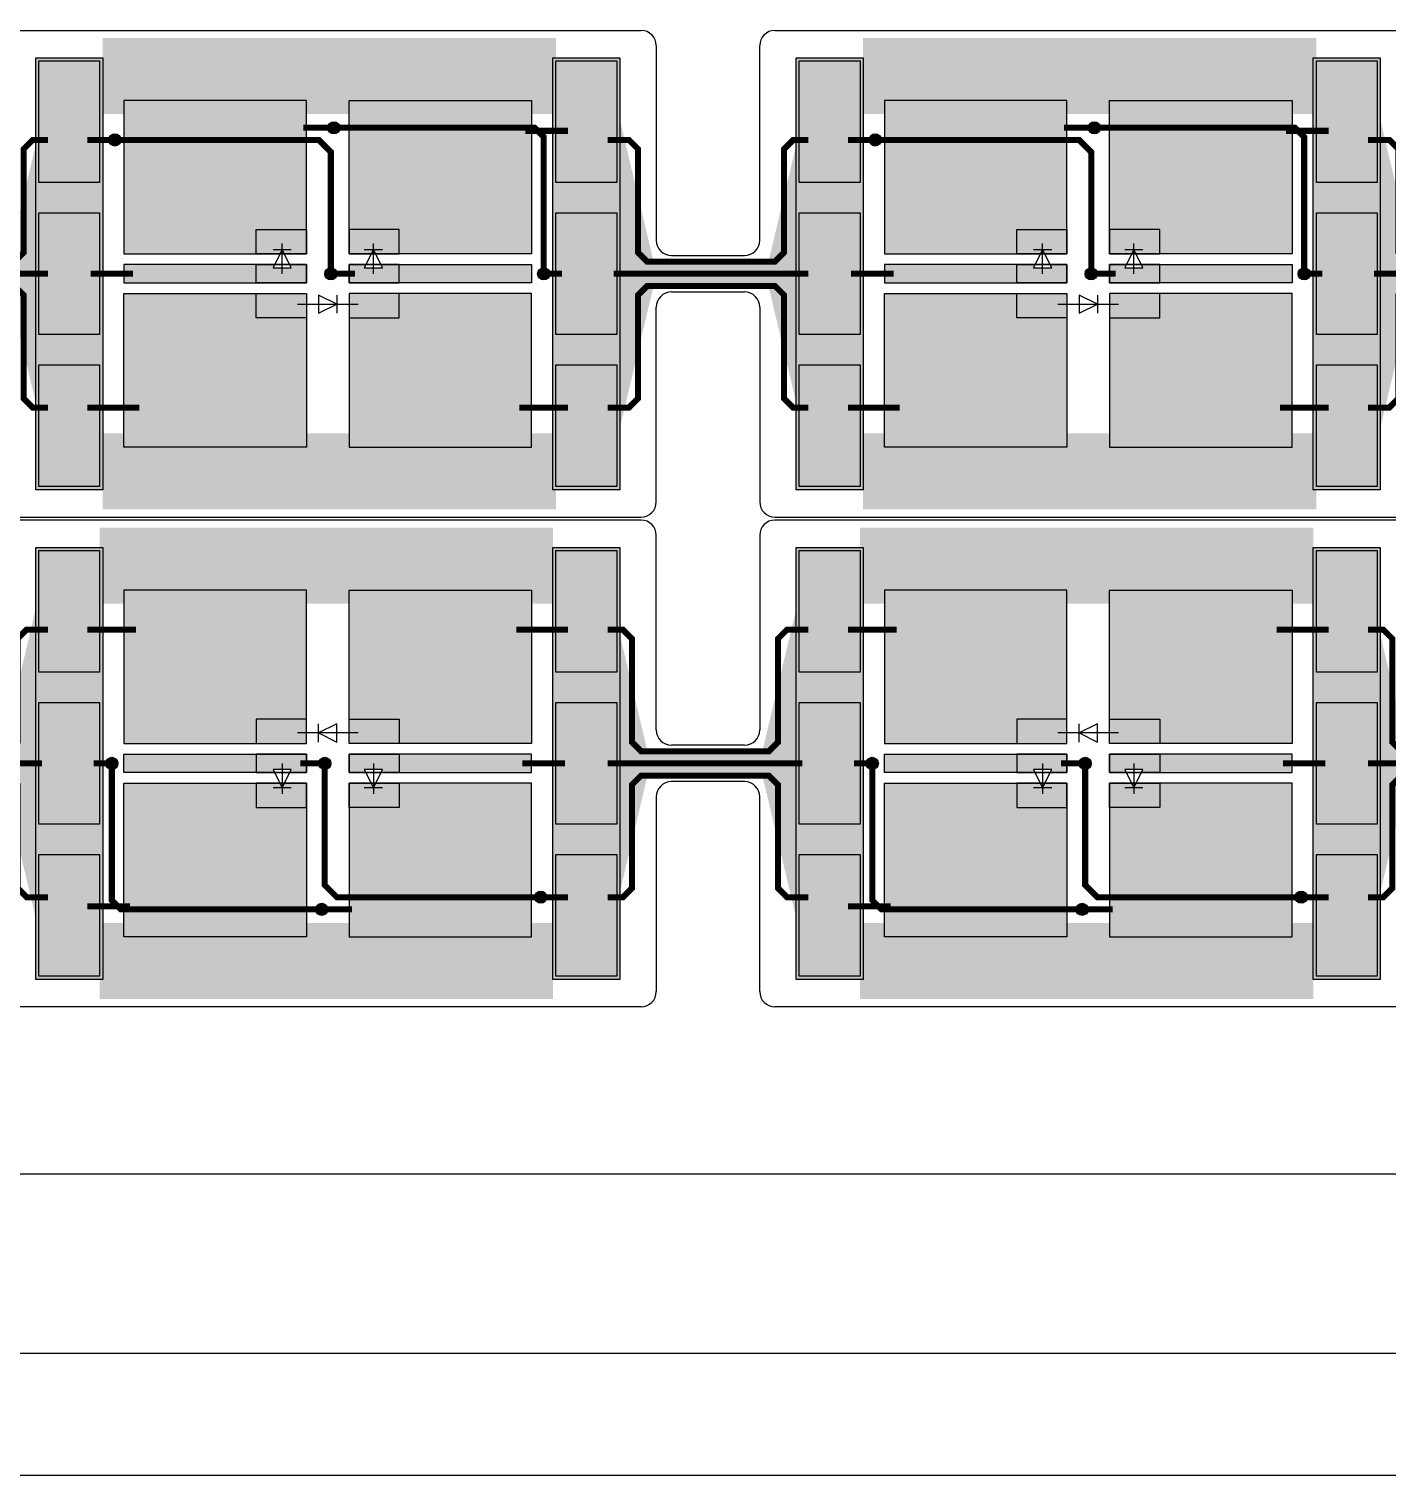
# Model space of a CAD drawing. Extents: x 1822 to 2392, y 725 to 1125.
# Drawn here: x 1992.88 to 2037.53, y 725.2 to 772.75 of the extents above; entities that cross this region are included whole.
import ezdxf

# ---------------------------------------------------------------- set-up
doc = ezdxf.new("R2010")
doc.units = 0
doc.header["$LTSCALE"] = 0.2
doc.layers.get('0').update_dxf_attribs({"linetype": 'CONTINUOUS'})
for name, color, linetype in [('BS', 1, 'CONTINUOUS'), ('Durchsteiger', 3, 'CONTINUOUS'), ('LED', 7, 'CONTINUOUS'), ('LS', 5, 'CONTINUOUS'), ('Rand', 6, 'CONTINUOUS')]:
    doc.layers.add(name, color=color, linetype=linetype)

# ---------------------------------------------------------------- blocks, each defined once
blk = doc.blocks.new('A2Q')
blk.add_line((570, 4), (4, 4))
blk.add_lwpolyline([(0, 0), (570, 0), (570, 400), (0, 400)], close=True)

msp = doc.modelspace()

# ---------------------------------------------------------------- hatches: boundary and pattern name
at = {"layer": 'BS'}
h = msp.add_hatch(color=256, dxfattribs=at)
h.paths.add_polyline_path([(1995.2, 771.7), (1993.2, 771.7), (1993.2, 767.7), (1995.2, 767.7)])
h.paths.add_polyline_path([(1995.2, 766.7), (1993.2, 766.7), (1993.2, 762.7), (1995.2, 762.7)])
h.paths.add_polyline_path([(1995.2, 761.7), (1993.2, 761.7), (1993.2, 757.7), (1995.2, 757.7)])
h = msp.add_hatch(color=256, dxfattribs=at)
h.paths.add_polyline_path([(2012.2, 771.7), (2010.2, 771.7), (2010.2, 767.7), (2012.2, 767.7)])
h.paths.add_polyline_path([(2012.2, 766.7), (2010.2, 766.7), (2010.2, 762.7), (2012.2, 762.7)])
h.paths.add_polyline_path([(2012.2, 761.7), (2010.2, 761.7), (2010.2, 757.7), (2012.2, 757.7)])
h = msp.add_hatch(color=256, dxfattribs=at)
h.paths.add_polyline_path([(2020.2, 771.7), (2018.2, 771.7), (2018.2, 767.7), (2020.2, 767.7)])
h.paths.add_polyline_path([(2020.2, 766.7), (2018.2, 766.7), (2018.2, 762.7), (2020.2, 762.7)])
h.paths.add_polyline_path([(2020.2, 761.7), (2018.2, 761.7), (2018.2, 757.7), (2020.2, 757.7)])
h = msp.add_hatch(color=256, dxfattribs=at)
h.paths.add_polyline_path([(2037.2, 771.7), (2035.2, 771.7), (2035.2, 767.7), (2037.2, 767.7)])
h.paths.add_polyline_path([(2037.2, 766.7), (2035.2, 766.7), (2035.2, 762.7), (2037.2, 762.7)])
h.paths.add_polyline_path([(2037.2, 761.7), (2035.2, 761.7), (2035.2, 757.7), (2037.2, 757.7)])
h = msp.add_hatch(color=256, dxfattribs=at)
h.paths.add_polyline_path([(1996, 770.4), (1996, 765.35), (2000.35, 765.35), (2000.35, 766.15), (2002, 766.15), (2002, 770.4)])
h.paths.add_polyline_path([(1996, 765), (1996, 764.4), (2000.35, 764.4), (2000.35, 765)])
h.paths.add_polyline_path([(1996, 764.05), (1996, 759), (2002, 759), (2002, 763.25), (2000.35, 763.25), (2000.35, 764.05)])
h.paths.add_polyline_path([(2005.05, 764.05), (2005.05, 763.25), (2003.4, 763.25), (2003.4, 759), (2009.4, 759), (2009.4, 764.05)])
h.paths.add_polyline_path([(2005.05, 765), (2005.05, 764.4), (2009.4, 764.4), (2009.4, 765)])
h.paths.add_polyline_path([(2003.4, 770.4), (2003.4, 766.15), (2005.05, 766.15), (2005.05, 765.35), (2009.4, 765.35), (2009.4, 770.4)])
h.paths.add_polyline_path([(2003.4, 766.15), (2003.4, 765.35), (2004.125, 765.35), (2004.2, 765.5), (2004.275, 765.35), (2005.05, 765.35), (2005.05, 766.15)], flags=17)
h.paths.add_polyline_path([(2003.4, 765), (2003.4, 764.4), (2005.05, 764.4), (2005.05, 765), (2004.45, 765), (2004.5, 764.9), (2003.9, 764.9), (2003.95, 765)])
h.paths.add_polyline_path([(2003.4, 764.05), (2003.4, 763.25), (2005.05, 763.25), (2005.05, 764.05)], flags=17)
h.paths.add_polyline_path([(2000.35, 764.05), (2000.35, 763.25), (2002, 763.25), (2002, 764.05)], flags=16)
h.paths.add_polyline_path([(2000.35, 765), (2000.35, 764.4), (2002, 764.4), (2002, 765), (2001.45, 765), (2001.5, 764.9), (2000.9, 764.9), (2000.95, 765)])
h.paths.add_polyline_path([(2000.35, 766.15), (2000.35, 765.35), (2001.125, 765.35), (2001.2, 765.5), (2001.275, 765.35), (2002, 765.35), (2002, 766.15)], flags=17)
h = msp.add_hatch(color=256, dxfattribs=at)
h.paths.add_polyline_path([(2021, 770.4), (2021, 765.35), (2025.35, 765.35), (2025.35, 766.15), (2027, 766.15), (2027, 770.4)])
h.paths.add_polyline_path([(2021, 765), (2021, 764.4), (2025.35, 764.4), (2025.35, 765)])
h.paths.add_polyline_path([(2021, 764.05), (2021, 759), (2027, 759), (2027, 763.25), (2025.35, 763.25), (2025.35, 764.05)])
h.paths.add_polyline_path([(2030.05, 764.05), (2030.05, 763.25), (2028.4, 763.25), (2028.4, 759), (2034.4, 759), (2034.4, 764.05)])
h.paths.add_polyline_path([(2030.05, 765), (2030.05, 764.4), (2034.4, 764.4), (2034.4, 765)])
h.paths.add_polyline_path([(2028.4, 770.4), (2028.4, 766.15), (2030.05, 766.15), (2030.05, 765.35), (2034.4, 765.35), (2034.4, 770.4)])
h.paths.add_polyline_path([(2028.4, 766.15), (2028.4, 765.35), (2029.125, 765.35), (2029.2, 765.5), (2029.275, 765.35), (2030.05, 765.35), (2030.05, 766.15)], flags=17)
h.paths.add_polyline_path([(2028.4, 765), (2028.4, 764.4), (2030.05, 764.4), (2030.05, 765), (2029.45, 765), (2029.5, 764.9), (2028.9, 764.9), (2028.95, 765)])
h.paths.add_polyline_path([(2028.4, 764.05), (2028.4, 763.25), (2030.05, 763.25), (2030.05, 764.05)], flags=17)
h.paths.add_polyline_path([(2025.35, 764.05), (2025.35, 763.25), (2027, 763.25), (2027, 764.05)], flags=16)
h.paths.add_polyline_path([(2025.35, 765), (2025.35, 764.4), (2027, 764.4), (2027, 765), (2026.45, 765), (2026.5, 764.9), (2025.9, 764.9), (2025.95, 765)])
h.paths.add_polyline_path([(2025.35, 766.15), (2025.35, 765.35), (2026.125, 765.35), (2026.2, 765.5), (2026.275, 765.35), (2027, 765.35), (2027, 766.15)], flags=17)
h = msp.add_hatch(color=256, dxfattribs=at)
h.paths.add_polyline_path([(1993.2, 741.6), (1995.2, 741.6), (1995.2, 745.6), (1993.2, 745.6)])
h.paths.add_polyline_path([(1993.2, 746.6), (1995.2, 746.6), (1995.2, 750.6), (1993.2, 750.6)])
h.paths.add_polyline_path([(1993.2, 751.6), (1995.2, 751.6), (1995.2, 755.6), (1993.2, 755.6)])
h = msp.add_hatch(color=256, dxfattribs=at)
h.paths.add_polyline_path([(2010.2, 741.6), (2012.2, 741.6), (2012.2, 745.6), (2010.2, 745.6)])
h.paths.add_polyline_path([(2010.2, 746.6), (2012.2, 746.6), (2012.2, 750.6), (2010.2, 750.6)])
h.paths.add_polyline_path([(2010.2, 751.6), (2012.2, 751.6), (2012.2, 755.6), (2010.2, 755.6)])
h = msp.add_hatch(color=256, dxfattribs=at)
h.paths.add_polyline_path([(2018.2, 741.6), (2020.2, 741.6), (2020.2, 745.6), (2018.2, 745.6)])
h.paths.add_polyline_path([(2018.2, 746.6), (2020.2, 746.6), (2020.2, 750.6), (2018.2, 750.6)])
h.paths.add_polyline_path([(2018.2, 751.6), (2020.2, 751.6), (2020.2, 755.6), (2018.2, 755.6)])
h = msp.add_hatch(color=256, dxfattribs=at)
h.paths.add_polyline_path([(2035.2, 741.6), (2037.2, 741.6), (2037.2, 745.6), (2035.2, 745.6)])
h.paths.add_polyline_path([(2035.2, 746.6), (2037.2, 746.6), (2037.2, 750.6), (2035.2, 750.6)])
h.paths.add_polyline_path([(2035.2, 751.6), (2037.2, 751.6), (2037.2, 755.6), (2035.2, 755.6)])
h = msp.add_hatch(color=256, dxfattribs=at)
h.paths.add_polyline_path([(2009.4, 742.9), (2009.4, 747.95), (2005.05, 747.95), (2005.05, 747.15), (2003.4, 747.15), (2003.4, 742.9)])
h.paths.add_polyline_path([(2009.4, 748.3), (2009.4, 748.9), (2005.05, 748.9), (2005.05, 748.3)])
h.paths.add_polyline_path([(2009.4, 749.25), (2009.4, 754.3), (2003.4, 754.3), (2003.4, 750.05), (2005.05, 750.05), (2005.05, 749.25)])
h.paths.add_polyline_path([(2000.35, 749.25), (2000.35, 750.05), (2002, 750.05), (2002, 754.3), (1996, 754.3), (1996, 749.25)])
h.paths.add_polyline_path([(2000.35, 748.3), (2000.35, 748.9), (1996, 748.9), (1996, 748.3)])
h.paths.add_polyline_path([(2002, 742.9), (2002, 747.15), (2000.35, 747.15), (2000.35, 747.95), (1996, 747.95), (1996, 742.9)])
h.paths.add_polyline_path([(2002, 747.15), (2002, 747.95), (2001.275, 747.95), (2001.2, 747.8), (2001.125, 747.95), (2000.35, 747.95), (2000.35, 747.15)], flags=17)
h.paths.add_polyline_path([(2002, 748.3), (2002, 748.9), (2000.35, 748.9), (2000.35, 748.3), (2000.95, 748.3), (2000.9, 748.4), (2001.5, 748.4), (2001.45, 748.3)])
h.paths.add_polyline_path([(2002, 749.25), (2002, 750.05), (2000.35, 750.05), (2000.35, 749.25)], flags=17)
h.paths.add_polyline_path([(2005.05, 749.25), (2005.05, 750.05), (2003.4, 750.05), (2003.4, 749.25)], flags=16)
h.paths.add_polyline_path([(2005.05, 748.3), (2005.05, 748.9), (2003.4, 748.9), (2003.4, 748.3), (2003.95, 748.3), (2003.9, 748.4), (2004.5, 748.4), (2004.45, 748.3)])
h.paths.add_polyline_path([(2005.05, 747.15), (2005.05, 747.95), (2004.275, 747.95), (2004.2, 747.8), (2004.125, 747.95), (2003.4, 747.95), (2003.4, 747.15)], flags=17)
h = msp.add_hatch(color=256, dxfattribs=at)
h.paths.add_polyline_path([(2034.4, 742.9), (2034.4, 747.95), (2030.05, 747.95), (2030.05, 747.15), (2028.4, 747.15), (2028.4, 742.9)])
h.paths.add_polyline_path([(2034.4, 748.3), (2034.4, 748.9), (2030.05, 748.9), (2030.05, 748.3)])
h.paths.add_polyline_path([(2034.4, 749.25), (2034.4, 754.3), (2028.4, 754.3), (2028.4, 750.05), (2030.05, 750.05), (2030.05, 749.25)])
h.paths.add_polyline_path([(2025.35, 749.25), (2025.35, 750.05), (2027, 750.05), (2027, 754.3), (2021, 754.3), (2021, 749.25)])
h.paths.add_polyline_path([(2025.35, 748.3), (2025.35, 748.9), (2021, 748.9), (2021, 748.3)])
h.paths.add_polyline_path([(2027, 742.9), (2027, 747.15), (2025.35, 747.15), (2025.35, 747.95), (2021, 747.95), (2021, 742.9)])
h.paths.add_polyline_path([(2027, 747.15), (2027, 747.95), (2026.275, 747.95), (2026.2, 747.8), (2026.125, 747.95), (2025.35, 747.95), (2025.35, 747.15)], flags=17)
h.paths.add_polyline_path([(2027, 748.3), (2027, 748.9), (2025.35, 748.9), (2025.35, 748.3), (2025.95, 748.3), (2025.9, 748.4), (2026.5, 748.4), (2026.45, 748.3)])
h.paths.add_polyline_path([(2027, 749.25), (2027, 750.05), (2025.35, 750.05), (2025.35, 749.25)], flags=17)
h.paths.add_polyline_path([(2030.05, 749.25), (2030.05, 750.05), (2028.4, 750.05), (2028.4, 749.25)], flags=16)
h.paths.add_polyline_path([(2030.05, 748.3), (2030.05, 748.9), (2028.4, 748.9), (2028.4, 748.3), (2028.95, 748.3), (2028.9, 748.4), (2029.5, 748.4), (2029.45, 748.3)])
h.paths.add_polyline_path([(2030.05, 747.15), (2030.05, 747.95), (2029.275, 747.95), (2029.2, 747.8), (2029.125, 747.95), (2028.4, 747.95), (2028.4, 747.15)], flags=17)
at = {"layer": 'Durchsteiger'}
for points in [[(2002.9, 769.7, 1), (2002.9, 769.3, 1)], [(2027.9, 769.7, 1), (2027.9, 769.3, 1)], [(1995.7, 769.3, 1), (1995.7, 768.9, 1)], [(2020.7, 769.3, 1), (2020.7, 768.9, 1)], [(2002.8, 764.9, 1), (2002.8, 764.5, 1)], [(2009.8, 764.9, 1), (2009.8, 764.5, 1)], [(2027.8, 764.9, 1), (2027.8, 764.5, 1)], [(2034.8, 764.9, 1), (2034.8, 764.5, 1)], [(1995.6, 748.4, 1), (1995.6, 748.8, 1)], [(2002.6, 748.4, 1), (2002.6, 748.8, 1)], [(2020.6, 748.4, 1), (2020.6, 748.8, 1)], [(2027.6, 748.4, 1), (2027.6, 748.8, 1)], [(2009.7, 744, 1), (2009.7, 744.4, 1)], [(2034.7, 744, 1), (2034.7, 744.4, 1)], [(2002.5, 743.6, 1), (2002.5, 744, 1)], [(2027.5, 743.6, 1), (2027.5, 744, 1)]]:
    msp.add_hatch(color=256, dxfattribs=at).paths.add_polyline_path(points)
at = {"layer": 'LS'}
for points in [[(1995.3, 771.8), (1993.1, 771.8), (1993.1, 757.6), (1995.3, 757.6)], [(2012.3, 771.8), (2010.1, 771.8), (2010.1, 757.6), (2012.3, 757.6)], [(2020.3, 771.8), (2018.1, 771.8), (2018.1, 757.6), (2020.3, 757.6)], [(2037.3, 771.8), (2035.1, 771.8), (2035.1, 757.6), (2037.3, 757.6)], [(1995.3, 755.7), (1993.1, 755.7), (1993.1, 741.5), (1995.3, 741.5)], [(2012.3, 755.7), (2010.1, 755.7), (2010.1, 741.5), (2012.3, 741.5)], [(2020.3, 755.7), (2018.1, 755.7), (2018.1, 741.5), (2020.3, 741.5)], [(2037.3, 755.7), (2035.1, 755.7), (2035.1, 741.5), (2037.3, 741.5)]]:
    msp.add_hatch(color=256, dxfattribs=at).paths.add_polyline_path(points)

# ---------------------------------------------------------------- linework, layer by layer
at = {"layer": 'BS'}
for p, q in [((2002.6, 764.7), (2002.8, 764.7)), ((2002.7, 764.6), (2002.7, 764.8)), ((2027.6, 764.7), (2027.8, 764.7)), ((2027.7, 764.6), (2027.7, 764.8)), ((2002.8, 748.6), (2002.6, 748.6)), ((2002.7, 748.7), (2002.7, 748.5)), ((2027.8, 748.6), (2027.6, 748.6)), ((2027.7, 748.7), (2027.7, 748.5))]:
    msp.add_line(p, q, dxfattribs=at)
for points in [[(1993.2, 767.7), (1993.2, 771.7), (1995.2, 771.7), (1995.2, 767.7)], [(2010.2, 767.7), (2010.2, 771.7), (2012.2, 771.7), (2012.2, 767.7)], [(2018.2, 767.7), (2018.2, 771.7), (2020.2, 771.7), (2020.2, 767.7)], [(2035.2, 767.7), (2035.2, 771.7), (2037.2, 771.7), (2037.2, 767.7)], [(2002, 765.35), (2002, 770.4), (1996, 770.4), (1996, 765.35)], [(2003.4, 765.35), (2003.4, 770.4), (2009.4, 770.4), (2009.4, 765.35)], [(2027, 765.35), (2027, 770.4), (2021, 770.4), (2021, 765.35)], [(2028.4, 765.35), (2028.4, 770.4), (2034.4, 770.4), (2034.4, 765.35)], [(1993.2, 762.7), (1993.2, 766.7), (1995.2, 766.7), (1995.2, 762.7)], [(2010.2, 762.7), (2010.2, 766.7), (2012.2, 766.7), (2012.2, 762.7)], [(2018.2, 762.7), (2018.2, 766.7), (2020.2, 766.7), (2020.2, 762.7)], [(2035.2, 762.7), (2035.2, 766.7), (2037.2, 766.7), (2037.2, 762.7)], [(2000.35, 765.35), (2000.35, 766.15), (2002, 766.15), (2002, 765.35)], [(2005.05, 765.35), (2005.05, 766.15), (2003.4, 766.15), (2003.4, 765.35)], [(2025.35, 765.35), (2025.35, 766.15), (2027, 766.15), (2027, 765.35)], [(2030.05, 765.35), (2030.05, 766.15), (2028.4, 766.15), (2028.4, 765.35)], [(2002, 764.4), (2002, 765), (1996, 765), (1996, 764.4)], [(2000.35, 764.4), (2000.35, 765), (2002, 765), (2002, 764.4)], [(2005.05, 764.4), (2005.05, 765), (2003.4, 765), (2003.4, 764.4)], [(2003.4, 764.4), (2003.4, 765), (2009.4, 765), (2009.4, 764.4)], [(2027, 764.4), (2027, 765), (2021, 765), (2021, 764.4)], [(2025.35, 764.4), (2025.35, 765), (2027, 765), (2027, 764.4)], [(2030.05, 764.4), (2030.05, 765), (2028.4, 765), (2028.4, 764.4)], [(2028.4, 764.4), (2028.4, 765), (2034.4, 765), (2034.4, 764.4)], [(2002, 764.05), (2002, 759), (1996, 759), (1996, 764.05)], [(2000.35, 763.25), (2000.35, 764.05), (2002, 764.05), (2002, 763.25)], [(2005.05, 763.25), (2005.05, 764.05), (2003.4, 764.05), (2003.4, 763.25)], [(2003.4, 764.05), (2003.4, 759), (2009.4, 759), (2009.4, 764.05)], [(2027, 764.05), (2027, 759), (2021, 759), (2021, 764.05)], [(2025.35, 763.25), (2025.35, 764.05), (2027, 764.05), (2027, 763.25)], [(2030.05, 763.25), (2030.05, 764.05), (2028.4, 764.05), (2028.4, 763.25)], [(2028.4, 764.05), (2028.4, 759), (2034.4, 759), (2034.4, 764.05)], [(1993.2, 757.7), (1993.2, 761.7), (1995.2, 761.7), (1995.2, 757.7)], [(2010.2, 757.7), (2010.2, 761.7), (2012.2, 761.7), (2012.2, 757.7)], [(2018.2, 757.7), (2018.2, 761.7), (2020.2, 761.7), (2020.2, 757.7)], [(2035.2, 757.7), (2035.2, 761.7), (2037.2, 761.7), (2037.2, 757.7)], [(1995.2, 755.6), (1995.2, 751.6), (1993.2, 751.6), (1993.2, 755.6)], [(2012.2, 755.6), (2012.2, 751.6), (2010.2, 751.6), (2010.2, 755.6)], [(2020.2, 755.6), (2020.2, 751.6), (2018.2, 751.6), (2018.2, 755.6)], [(2037.2, 755.6), (2037.2, 751.6), (2035.2, 751.6), (2035.2, 755.6)], [(2002, 749.25), (2002, 754.3), (1996, 754.3), (1996, 749.25)], [(2003.4, 749.25), (2003.4, 754.3), (2009.4, 754.3), (2009.4, 749.25)], [(2027, 749.25), (2027, 754.3), (2021, 754.3), (2021, 749.25)], [(2028.4, 749.25), (2028.4, 754.3), (2034.4, 754.3), (2034.4, 749.25)], [(1995.2, 750.6), (1995.2, 746.6), (1993.2, 746.6), (1993.2, 750.6)], [(2012.2, 750.6), (2012.2, 746.6), (2010.2, 746.6), (2010.2, 750.6)], [(2020.2, 750.6), (2020.2, 746.6), (2018.2, 746.6), (2018.2, 750.6)], [(2037.2, 750.6), (2037.2, 746.6), (2035.2, 746.6), (2035.2, 750.6)], [(2000.35, 750.05), (2000.35, 749.25), (2002, 749.25), (2002, 750.05)], [(2005.05, 750.05), (2005.05, 749.25), (2003.4, 749.25), (2003.4, 750.05)], [(2025.35, 750.05), (2025.35, 749.25), (2027, 749.25), (2027, 750.05)], [(2030.05, 750.05), (2030.05, 749.25), (2028.4, 749.25), (2028.4, 750.05)], [(2002, 748.9), (2002, 748.3), (1996, 748.3), (1996, 748.9)], [(2000.35, 748.9), (2000.35, 748.3), (2002, 748.3), (2002, 748.9)], [(2005.05, 748.9), (2005.05, 748.3), (2003.4, 748.3), (2003.4, 748.9)], [(2003.4, 748.9), (2003.4, 748.3), (2009.4, 748.3), (2009.4, 748.9)], [(2027, 748.9), (2027, 748.3), (2021, 748.3), (2021, 748.9)], [(2025.35, 748.9), (2025.35, 748.3), (2027, 748.3), (2027, 748.9)], [(2030.05, 748.9), (2030.05, 748.3), (2028.4, 748.3), (2028.4, 748.9)], [(2028.4, 748.9), (2028.4, 748.3), (2034.4, 748.3), (2034.4, 748.9)], [(2002, 747.95), (2002, 742.9), (1996, 742.9), (1996, 747.95)], [(2000.35, 747.95), (2000.35, 747.15), (2002, 747.15), (2002, 747.95)], [(2005.05, 747.95), (2005.05, 747.15), (2003.4, 747.15), (2003.4, 747.95)], [(2003.4, 747.95), (2003.4, 742.9), (2009.4, 742.9), (2009.4, 747.95)], [(2027, 747.95), (2027, 742.9), (2021, 742.9), (2021, 747.95)], [(2025.35, 747.95), (2025.35, 747.15), (2027, 747.15), (2027, 747.95)], [(2030.05, 747.95), (2030.05, 747.15), (2028.4, 747.15), (2028.4, 747.95)], [(2028.4, 747.95), (2028.4, 742.9), (2034.4, 742.9), (2034.4, 747.95)], [(1995.2, 745.6), (1995.2, 741.6), (1993.2, 741.6), (1993.2, 745.6)], [(2012.2, 745.6), (2012.2, 741.6), (2010.2, 741.6), (2010.2, 745.6)], [(2020.2, 745.6), (2020.2, 741.6), (2018.2, 741.6), (2018.2, 745.6)], [(2037.2, 745.6), (2037.2, 741.6), (2035.2, 741.6), (2035.2, 745.6)]]:
    msp.add_lwpolyline(points, close=True, dxfattribs=at)
at = {"layer": 'BS', "const_width": 0.2}
for points in [[(2001.9, 769.5), (2002.8, 769.5)], [(2009.2, 769.4), (2010.6, 769.4)], [(2026.9, 769.5), (2027.8, 769.5)], [(2034.2, 769.4), (2035.6, 769.4)], [(1990.1, 765.1), (1992.4, 765.1), (1992.7, 765.4), (1992.7, 768.8), (1993, 769.1), (1993.5, 769.1)], [(1995.6, 769.1), (1994.8, 769.1)], [(2011.9, 769.1), (2012.6, 769.1), (2012.9, 768.8), (2012.9, 765.4), (2013.2, 765.1), (2015.1, 765.1)], [(2015.1, 765.1), (2017.4, 765.1), (2017.7, 765.4), (2017.7, 768.8), (2018, 769.1), (2018.5, 769.1)], [(2020.6, 769.1), (2019.8, 769.1)], [(2036.9, 769.1), (2037.6, 769.1), (2037.9, 768.8), (2037.9, 765.4), (2038.2, 765.1), (2040.1, 765.1)], [(1990.1, 764.7), (1993.5, 764.7)], [(1994.9, 764.7), (1996.3, 764.7)], [(2002.9, 764.7), (2003.6, 764.7)], [(2009.9, 764.7), (2010.4, 764.7)], [(2012.1, 764.7), (2015.1, 764.7)], [(2015.1, 764.7), (2018.5, 764.7)], [(2019.9, 764.7), (2021.3, 764.7)], [(2027.9, 764.7), (2028.6, 764.7)], [(2034.9, 764.7), (2035.4, 764.7)], [(2037.1, 764.7), (2040.1, 764.7)], [(1990.1, 764.3), (1992.4, 764.3), (1992.7, 764), (1992.7, 760.6), (1993, 760.3), (1993.5, 760.3)], [(2011.9, 760.3), (2012.6, 760.3), (2012.9, 760.6), (2012.9, 764), (2013.2, 764.3), (2015.1, 764.3)], [(2015.1, 764.3), (2017.4, 764.3), (2017.7, 764), (2017.7, 760.6), (2018, 760.3), (2018.5, 760.3)], [(2036.9, 760.3), (2037.6, 760.3), (2037.9, 760.6), (2037.9, 764), (2038.2, 764.3), (2040.1, 764.3)], [(1994.8, 760.3), (1996.5, 760.3)], [(2009, 760.3), (2010.6, 760.3)], [(2019.8, 760.3), (2021.5, 760.3)], [(2034, 760.3), (2035.6, 760.3)], [(1993.5, 753), (1992.8, 753), (1992.5, 752.7), (1992.5, 749.3), (1992.2, 749), (1990.3, 749)], [(1996.4, 753), (1994.8, 753)], [(2010.6, 753), (2008.9, 753)], [(2015.3, 749), (2013, 749), (2012.7, 749.3), (2012.7, 752.7), (2012.4, 753), (2011.9, 753)], [(2018.5, 753), (2017.8, 753), (2017.5, 752.7), (2017.5, 749.3), (2017.2, 749), (2015.3, 749)], [(2021.4, 753), (2019.8, 753)], [(2035.6, 753), (2033.9, 753)], [(2040.3, 749), (2038, 749), (2037.7, 749.3), (2037.7, 752.7), (2037.4, 753), (2036.9, 753)], [(1993.3, 748.6), (1990.3, 748.6)], [(1995.5, 748.6), (1995, 748.6)], [(2002.5, 748.6), (2001.8, 748.6)], [(2010.5, 748.6), (2009.1, 748.6)], [(2015.3, 748.6), (2011.9, 748.6)], [(2018.3, 748.6), (2015.3, 748.6)], [(2020.5, 748.6), (2020, 748.6)], [(2027.5, 748.6), (2026.8, 748.6)], [(2035.5, 748.6), (2034.1, 748.6)], [(2040.3, 748.6), (2036.9, 748.6)], [(1993.5, 744.2), (1992.8, 744.2), (1992.5, 744.5), (1992.5, 747.9), (1992.2, 748.2), (1990.3, 748.2)], [(2015.3, 748.2), (2013, 748.2), (2012.7, 747.9), (2012.7, 744.5), (2012.4, 744.2), (2011.9, 744.2)], [(2018.5, 744.2), (2017.8, 744.2), (2017.5, 744.5), (2017.5, 747.9), (2017.2, 748.2), (2015.3, 748.2)], [(2040.3, 748.2), (2038, 748.2), (2037.7, 747.9), (2037.7, 744.5), (2037.4, 744.2), (2036.9, 744.2)], [(2009.8, 744.2), (2010.6, 744.2)], [(2034.8, 744.2), (2035.6, 744.2)], [(1996.2, 743.9), (1994.8, 743.9)], [(2003.5, 743.8), (2002.6, 743.8)], [(2021.2, 743.9), (2019.8, 743.9)], [(2028.5, 743.8), (2027.6, 743.8)]]:
    msp.add_lwpolyline(points, dxfattribs=at)
at = {"layer": 'Durchsteiger'}
for centre in [(2002.9, 769.5), (2027.9, 769.5), (1995.7, 769.1), (2020.7, 769.1), (2002.8, 764.7), (2009.8, 764.7), (2027.8, 764.7), (2034.8, 764.7), (1995.6, 748.6), (2002.6, 748.6), (2020.6, 748.6), (2027.6, 748.6), (2009.7, 744.2), (2034.7, 744.2), (2002.5, 743.8), (2027.5, 743.8)]:
    msp.add_circle(centre, 0.2, dxfattribs=at)
at = {"layer": 'LED'}
for p, q in [((2001.2, 764.7), (2001.2, 765.7)), ((2004.2, 764.7), (2004.2, 765.7)), ((2026.2, 764.7), (2026.2, 765.7)), ((2029.2, 764.7), (2029.2, 765.7)), ((2001.2, 765.5), (2000.9, 764.9)), ((2000.9, 765.5), (2001.5, 765.5)), ((2001.5, 764.9), (2001.2, 765.5)), ((2004.2, 765.5), (2003.9, 764.9)), ((2003.9, 765.5), (2004.5, 765.5)), ((2004.5, 764.9), (2004.2, 765.5)), ((2026.2, 765.5), (2025.9, 764.9)), ((2025.9, 765.5), (2026.5, 765.5)), ((2026.5, 764.9), (2026.2, 765.5)), ((2029.2, 765.5), (2028.9, 764.9)), ((2028.9, 765.5), (2029.5, 765.5)), ((2029.5, 764.9), (2029.2, 765.5)), ((2000.9, 764.9), (2001.5, 764.9)), ((2003.9, 764.9), (2004.5, 764.9)), ((2025.9, 764.9), (2026.5, 764.9)), ((2028.9, 764.9), (2029.5, 764.9)), ((2001.7, 763.7), (2003.7, 763.7)), ((2002.4, 764), (2002.4, 763.4)), ((2003, 763.7), (2002.4, 764)), ((2002.4, 763.4), (2003, 763.7)), ((2003, 764), (2003, 763.4)), ((2026.7, 763.7), (2028.7, 763.7)), ((2027.4, 764), (2027.4, 763.4)), ((2028, 763.7), (2027.4, 764)), ((2027.4, 763.4), (2028, 763.7)), ((2028, 764), (2028, 763.4)), ((2003, 749.9), (2002.4, 749.6)), ((2002.4, 749.3), (2002.4, 749.9)), ((2003, 749.3), (2003, 749.9)), ((2028, 749.9), (2027.4, 749.6)), ((2027.4, 749.3), (2027.4, 749.9)), ((2028, 749.3), (2028, 749.9)), ((2003.7, 749.6), (2001.7, 749.6)), ((2002.4, 749.6), (2003, 749.3)), ((2028.7, 749.6), (2026.7, 749.6)), ((2027.4, 749.6), (2028, 749.3)), ((2001.2, 748.6), (2001.2, 747.6)), ((2004.2, 748.6), (2004.2, 747.6)), ((2026.2, 748.6), (2026.2, 747.6)), ((2029.2, 748.6), (2029.2, 747.6)), ((2001.5, 748.4), (2000.9, 748.4)), ((2000.9, 748.4), (2001.2, 747.8)), ((2001.2, 747.8), (2001.5, 748.4)), ((2004.5, 748.4), (2003.9, 748.4)), ((2003.9, 748.4), (2004.2, 747.8)), ((2004.2, 747.8), (2004.5, 748.4)), ((2026.5, 748.4), (2025.9, 748.4)), ((2025.9, 748.4), (2026.2, 747.8)), ((2026.2, 747.8), (2026.5, 748.4)), ((2029.5, 748.4), (2028.9, 748.4)), ((2028.9, 748.4), (2029.2, 747.8)), ((2029.2, 747.8), (2029.5, 748.4)), ((2001.5, 747.8), (2000.9, 747.8)), ((2004.5, 747.8), (2003.9, 747.8)), ((2026.5, 747.8), (2025.9, 747.8)), ((2029.5, 747.8), (2028.9, 747.8))]:
    msp.add_line(p, q, dxfattribs=at)
at = {"layer": 'LS'}
for points, const_width in [([(1995.3, 771.2), (2010.2, 771.2)], 2.5), ([(2020.3, 771.2), (2035.2, 771.2)], 2.5), ([(2003, 769.5), (2009.5, 769.5), (2009.8, 769.2), (2009.8, 765), (2009.8, 764.8)], 0.2), ([(2028, 769.5), (2034.5, 769.5), (2034.8, 769.2), (2034.8, 765), (2034.8, 764.8)], 0.2), ([(1995.8, 769.1), (1997.9, 769.1), (2002.4, 769.1), (2002.8, 768.7), (2002.8, 764.8)], 0.2), ([(2020.8, 769.1), (2022.9, 769.1), (2027.4, 769.1), (2027.8, 768.7), (2027.8, 764.8)], 0.2), ([(2013.4, 764.7), (2015.1, 764.7)], 0.9), ([(2015.1, 764.7), (2017.2, 764.7)], 0.9), ([(1995.3, 758.2), (2010.2, 758.2)], 2.5), ([(2020.3, 758.2), (2035.2, 758.2)], 2.5), ([(2010.1, 755.1), (1995.2, 755.1)], 2.5), ([(2035.1, 755.1), (2020.2, 755.1)], 2.5), ([(2015.3, 748.6), (2013.2, 748.6)], 0.9), ([(2017, 748.6), (2015.3, 748.6)], 0.9), ([(2002.4, 743.8), (1995.9, 743.8), (1995.6, 744.1), (1995.6, 748.3), (1995.6, 748.5)], 0.2), ([(2009.6, 744.2), (2007.5, 744.2), (2003, 744.2), (2002.6, 744.6), (2002.6, 748.5)], 0.2), ([(2027.4, 743.8), (2020.9, 743.8), (2020.6, 744.1), (2020.6, 748.3), (2020.6, 748.5)], 0.2), ([(2034.6, 744.2), (2032.5, 744.2), (2028, 744.2), (2027.6, 744.6), (2027.6, 748.5)], 0.2), ([(2010.1, 742.1), (1995.2, 742.1)], 2.5), ([(2035.1, 742.1), (2020.2, 742.1)], 2.5)]:
    msp.add_lwpolyline(points, dxfattribs=dict(at, const_width=const_width))
for points in [[(1988.4, 764.7, 0.9, 11, 0), (1987.2, 764.7, 15, 15, 0)], [(1992.2, 764.7, 0.9, 11, 0), (1993.4, 764.7, 15, 15, 0)], [(2013.4, 764.7, 0.9, 11, 0), (2012.2, 764.7, 15, 15, 0)], [(2017.2, 764.7, 0.9, 11, 0), (2018.4, 764.7, 15, 15, 0)], [(2038.4, 764.7, 0.9, 11, 0), (2037.2, 764.7, 15, 15, 0)], [(2042.2, 764.7, 0.9, 11, 0), (2043.4, 764.7, 15, 15, 0)], [(1988.2, 748.6, 0.9, 11, 0), (1987, 748.6, 15, 15, 0)], [(1992, 748.6, 0.9, 11, 0), (1993.2, 748.6, 15, 15, 0)], [(2013.2, 748.6, 0.9, 11, 0), (2012, 748.6, 15, 15, 0)], [(2017, 748.6, 0.9, 11, 0), (2018.2, 748.6, 15, 15, 0)], [(2038.2, 748.6, 0.9, 11, 0), (2037, 748.6, 15, 15, 0)], [(2042, 748.6, 0.9, 11, 0), (2043.2, 748.6, 15, 15, 0)]]:
    msp.add_lwpolyline(points, format="xyseb", dxfattribs=at)
for points in [[(1993.1, 757.6), (1993.1, 771.8), (1995.3, 771.8), (1995.3, 757.6)], [(2010.1, 757.6), (2010.1, 771.8), (2012.3, 771.8), (2012.3, 757.6)], [(2018.1, 757.6), (2018.1, 771.8), (2020.3, 771.8), (2020.3, 757.6)], [(2035.1, 757.6), (2035.1, 771.8), (2037.3, 771.8), (2037.3, 757.6)], [(1995.3, 755.7), (1995.3, 741.5), (1993.1, 741.5), (1993.1, 755.7)], [(2012.3, 755.7), (2012.3, 741.5), (2010.1, 741.5), (2010.1, 755.7)], [(2020.3, 755.7), (2020.3, 741.5), (2018.1, 741.5), (2018.1, 755.7)], [(2037.3, 755.7), (2037.3, 741.5), (2035.1, 741.5), (2035.1, 755.7)]]:
    msp.add_lwpolyline(points, close=True, dxfattribs=at)
at = {"layer": 'Rand'}
for p, q in [((1992.4, 772.7), (2013, 772.7)), ((2017.4, 772.7), (2038, 772.7)), ((2013.5, 772.2), (2013.5, 765.8)), ((2016.9, 765.8), (2016.9, 772.2)), ((2014, 765.3), (2015.1, 765.3)), ((2014, 765.3), (2015.1, 765.3)), ((2015.1, 765.3), (2016.4, 765.3)), ((2015.1, 765.3), (2016.4, 765.3)), ((2014, 764.1), (2015.1, 764.1)), ((2014, 764.1), (2015.1, 764.1)), ((2015.1, 764.1), (2016.4, 764.1)), ((2015.1, 764.1), (2016.4, 764.1)), ((2013.5, 757.2), (2013.5, 763.6)), ((2016.9, 763.6), (2016.9, 757.2)), ((1992.4, 756.7), (2013, 756.7)), ((2013, 756.6), (1992.4, 756.6)), ((2017.4, 756.7), (2038, 756.7)), ((2038, 756.6), (2017.4, 756.6)), ((2013.5, 749.7), (2013.5, 756.1)), ((2016.9, 756.1), (2016.9, 749.7)), ((2015.3, 749.2), (2014, 749.2)), ((2015.3, 749.2), (2014, 749.2)), ((2016.4, 749.2), (2015.3, 749.2)), ((2016.4, 749.2), (2015.3, 749.2)), ((2015.3, 748), (2014, 748)), ((2015.3, 748), (2014, 748)), ((2016.4, 748), (2015.3, 748)), ((2016.4, 748), (2015.3, 748)), ((2013.5, 747.5), (2013.5, 741.1)), ((2016.9, 741.1), (2016.9, 747.5)), ((2013, 740.6), (1992.4, 740.6)), ((2038, 740.6), (2017.4, 740.6))]:
    msp.add_line(p, q, dxfattribs=at)
msp.add_lwpolyline([(1879, 735.1), (2379, 735.1), (2379, 1035.1), (1879, 1035.1)], close=True, dxfattribs=at)
for centre, start, end in [((2013, 772.2), 0, 90), ((2017.4, 772.2), 90, 180), ((2014, 765.8), 180, 270), ((2016.4, 765.8), 270, 0), ((2014, 763.6), 90, 180), ((2016.4, 763.6), 0, 90), ((2013, 757.2), 270, 0), ((2017.4, 757.2), 180, 270), ((2013, 756.1), 0, 90), ((2017.4, 756.1), 90, 180), ((2014, 749.7), 180, 270), ((2016.4, 749.7), 270, 0), ((2014, 747.5), 90, 180), ((2016.4, 747.5), 0, 90), ((2013, 741.1), 270, 0), ((2017.4, 741.1), 180, 270)]:
    msp.add_arc(centre, 0.5, start, end, dxfattribs=at)

# ---------------------------------------------------------------- block references
at = {"layer": 'LS'}
msp.add_blockref('A2Q', (1822.2, 725.2), dxfattribs=at)

doc.saveas('drawing.dxf')
